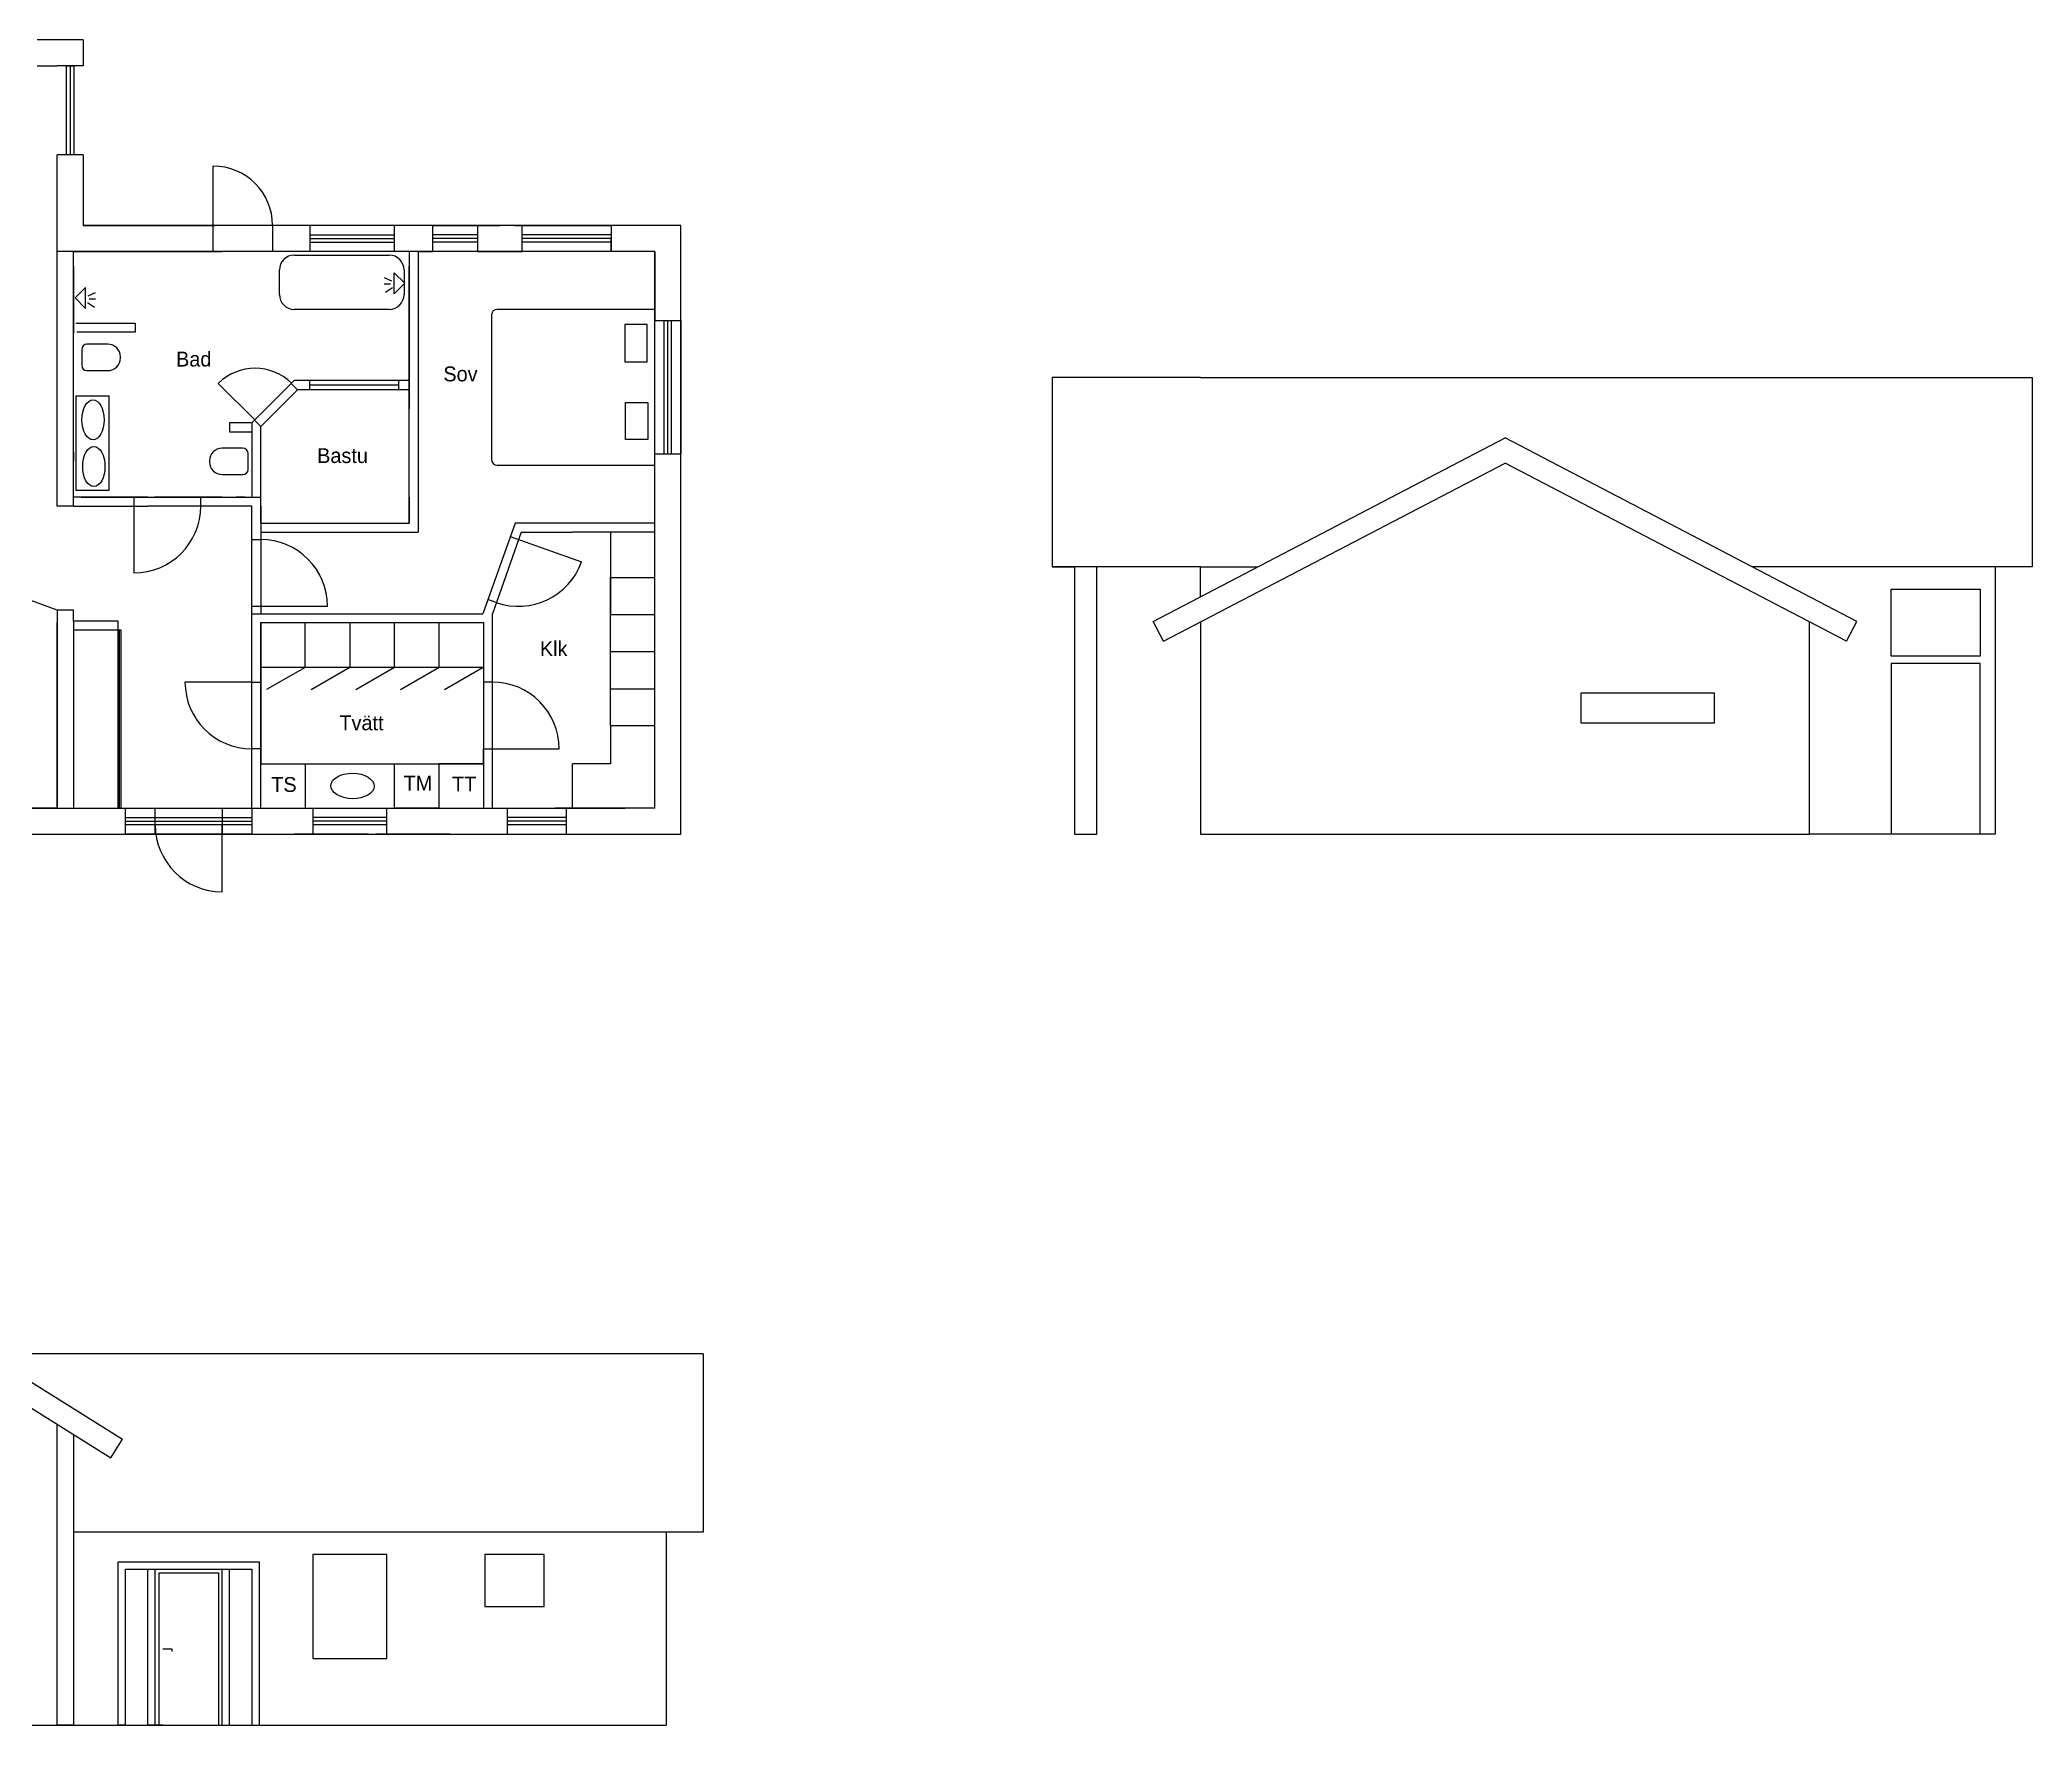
# Model space of a CAD drawing. Header units: millimetres. Extents: x -19900 to 40400, y -12000 to 32304.
# Drawn here: x 13565 to 40400, y -12000 to 10700 of the extents above; entities that cross this region are included whole.
import ezdxf

# ---------------------------------------------------------------- set-up
doc = ezdxf.new("R2010")
doc.units = ezdxf.units.MM
doc.layers.get('0').update_dxf_attribs({"lineweight": 25, "true_color": 0xffffff})
doc.layers.add('Innerväggar', color=178, linetype='Continuous', lineweight=25, true_color=0x000000)
doc.layers.add('Mått', color=178, linetype='Continuous', lineweight=25, true_color=0x000000)
doc.styles.add('textstyle12', font='Unicode')
doc.styles.add('textstyle13', font='Unicode')
doc.styles.add('textstyle14', font='Unicode')
doc.styles.add('textstyle20', font='Unicode')
doc.styles.add('textstyle21', font='Unicode')
doc.styles.add('textstyle25', font='Unicode')
doc.styles.add('textstyle26', font='Unicode')
doc.styles.add('textstyle29', font='Unicode')

msp = doc.modelspace()

# ---------------------------------------------------------------- linework, layer by layer
for p, q in [((14150, 10700), (13530, 10700)), ((14150, 10700), (13800, 10700)), ((14150, 10700), (14150, 10350)), ((13530, 10350), (13800, 10350)), ((14150, 10350), (13800, 10350)), ((13925, 9150), (13925, 10350)), ((13925, 10350), (14025, 10350)), ((13975, 10350), (13975, 9150)), ((14025, 10350), (14025, 9150)), ((13800, 7650), (13800, 9150)), ((14150, 9150), (13800, 9150)), ((14150, 9150), (14150, 8200)), ((15900, 8200), (15900, 9000)), ((22200, 8200), (14150, 8200)), ((14150, 8200), (15690, 8200)), ((15120, 8200), (15920, 8200)), ((15900, 7850), (15900, 8200)), ((18340, 8200), (16540, 8200)), ((16700, 8200), (16700, 7850)), ((17200, 8200), (17200, 7850)), ((17200, 8075), (18340, 8075)), ((18340, 7850), (18340, 8200)), ((18860, 7850), (18860, 8200)), ((18860, 8200), (19760, 8200)), ((19460, 8075), (18860, 8075)), ((19460, 8200), (19460, 7850)), ((19960, 8200), (20960, 8200)), ((20060, 7850), (20060, 8200)), ((20060, 8200), (21260, 8200)), ((21260, 8075), (20060, 8075)), ((21260, 8200), (21260, 7850)), ((22200, 0), (22200, 8200)), ((14020, 7850), (13800, 7850)), ((14020, 4420), (14020, 7850)), ((21850, 7850), (14020, 7850)), ((14020, 7850), (16020, 7850)), ((14020, 7850), (15120, 7850)), ((16992, 7800), (18272, 7800)), ((17200, 8025), (18340, 8025)), ((17200, 7975), (18340, 7975)), ((18540, 7850), (18340, 7850)), ((18540, 7850), (18540, 6650)), ((18660, 7850), (18660, 4540)), ((18660, 7850), (18860, 7850)), ((19460, 8025), (18860, 8025)), ((19460, 7975), (18860, 7975)), ((19460, 7850), (20060, 7850)), ((19760, 7850), (19960, 7850)), ((21260, 8025), (20060, 8025)), ((21260, 7975), (20060, 7975)), ((21260, 7850), (21260, 8025)), ((21850, 7850), (21650, 7850)), ((21850, 350), (21850, 7850)), ((21850, 7850), (21850, 7070)), ((13800, 4420), (13800, 7650)), ((14020, 7650), (14020, 6750)), ((16792, 7270), (16792, 7600)), ((18480, 7422), (18339, 7563)), ((18339, 7563), (18480, 7422)), ((18339, 7280), (18339, 7563)), ((18472, 7600), (18472, 7270)), ((18540, 4540), (18540, 7650)), ((18540, 7650), (18540, 5850)), ((14040, 7224), (14181, 7365)), ((14181, 7365), (14040, 7224)), ((14181, 7082), (14181, 7365)), ((14214, 7250), (14313, 7298)), ((18290, 7411), (18204, 7411)), ((18306, 7448), (18207, 7496)), ((18313, 7362), (18220, 7298)), ((18480, 7422), (18339, 7280)), ((14040, 7224), (14181, 7082)), ((14207, 7164), (14300, 7100)), ((14230, 7213), (14316, 7213)), ((18272, 7070), (16992, 7070)), ((21850, 7070), (21850, 6920)), ((14050, 6884), (14850, 6884)), ((14850, 6764), (14061, 6764)), ((14850, 6884), (14850, 6764)), ((21850, 6920), (22200, 6920)), ((21975, 5120), (21975, 6920)), ((22025, 5120), (22025, 6920)), ((22075, 5120), (22075, 6920)), ((22200, 6920), (22200, 5120)), ((14130, 6530), (14130, 6315)), ((14480, 6600), (14200, 6600)), ((14200, 6245), (14480, 6245)), ((14650, 6415), (14650, 6430)), ((16464, 5576), (15969, 6071)), ((16420, 5541), (16989, 6110)), ((16542, 5493), (17037, 5988)), ((17037, 5988), (16952, 6073)), ((18540, 6110), (16989, 6110)), ((17039, 5990), (18540, 5990)), ((17200, 5990), (17200, 6110)), ((17200, 6055), (18400, 6055)), ((18400, 5990), (18400, 6110)), ((18540, 5990), (18540, 6110)), ((18540, 5990), (18540, 6110)), ((18540, 5990), (18540, 6110)), ((18540, 4190), (18540, 5990)), ((29200, 6153), (27200, 6153)), ((27200, 6153), (27200, 3600)), ((29200, 6153), (40400, 6153)), ((40400, 6153), (40400, 3600)), ((14050, 5900), (14050, 4635)), ((14500, 5900), (14050, 5900)), ((14500, 4635), (14500, 5900)), ((18540, 5850), (18540, 5730)), ((16420, 5541), (16420, 4540)), ((16542, 5493), (16457, 5578)), ((16540, 4190), (16540, 5491)), ((14020, 5150), (14020, 5030)), ((16300, 5200), (16020, 5200)), ((16370, 4915), (16370, 5130)), ((22200, 5120), (21850, 5120)), ((28561, 2866), (33300, 5338)), ((38039, 2866), (33300, 5338)), ((15850, 5030), (15850, 5015)), ((16020, 4845), (16300, 4845)), ((28700, 2600), (33300, 5000)), ((37900, 2600), (33300, 5000)), ((14050, 4635), (14500, 4635)), ((21850, 3460), (21850, 4570)), ((14020, 4420), (13800, 4420)), ((14020, 4420), (14020, 4540)), ((14120, 4540), (14020, 4540)), ((14020, 4420), (14120, 4420)), ((15020, 4540), (14120, 4540)), ((14120, 4540), (16540, 4540)), ((14120, 4420), (15020, 4420)), ((14832, 4539), (14832, 4419)), ((14832, 4419), (14832, 3519)), ((16420, 4420), (15020, 4420)), ((16010, 4540), (15110, 4540)), ((16020, 4540), (15120, 4540)), ((15732, 4419), (15732, 4539)), ((16210, 4420), (16010, 4420)), ((16420, 4420), (16020, 4420)), ((16330, 4540), (16210, 4540)), ((16420, 4070), (16420, 4420)), ((16540, 4420), (16540, 4540)), ((16540, 4420), (16540, 3905)), ((18540, 4540), (18540, 4190)), ((18660, 4540), (18660, 4190)), ((16420, 4190), (16420, 4190)), ((16420, 3970), (16420, 4070)), ((16540, 4190), (18540, 4190)), ((16540, 4070), (18660, 4070)), ((18540, 4285), (18540, 4285)), ((18660, 4190), (18660, 4070)), ((21850, 4190), (19965, 4190)), ((20050, 4070), (20740, 4070)), ((21850, 4070), (20740, 4070)), ((21250, 4070), (21250, 2960)), ((21850, 4070), (21850, 4190)), ((21850, 2960), (21850, 4070)), ((16420, 3070), (16420, 3970)), ((16420, 3970), (16540, 3970)), ((16540, 3970), (16540, 2970)), ((19900, 4010), (20861, 3670)), ((29200, 3600), (27200, 3600)), ((27200, 3600), (27500, 3600)), ((27500, 3600), (27500, 0)), ((27800, 0), (27800, 3600)), ((29200, 3199), (29200, 3600)), ((29200, 3600), (29968, 3600)), ((39900, 3600), (36632, 3600)), ((39900, 3600), (39900, 0)), ((40400, 3600), (39900, 3600)), ((13800, 3020), (12672, 3430)), ((38500, 2400), (38500, 3300)), ((38500, 3300), (39700, 3300)), ((39700, 3300), (39700, 2400)), ((13800, 3020), (13800, 350)), ((14020, 3020), (13800, 3020)), ((14020, 2870), (14020, 3020)), ((16420, 2970), (16420, 3070)), ((16420, 3070), (16540, 3070)), ((16420, 350), (16420, 2970)), ((16420, 2970), (19533, 2970)), ((16540, 3070), (17440, 3070)), ((19713, 3122), (19600, 3162)), ((19660, 350), (19660, 2970)), ((21250, 2460), (21250, 2960)), ((21250, 2960), (21850, 2960)), ((13800, 350), (13800, 2850)), ((14620, 2870), (14020, 2870)), ((14020, 2870), (14020, 350)), ((14620, 2750), (14020, 2750)), ((14620, 2750), (14620, 2870)), ((14620, 350), (14620, 2750)), ((14660, 2750), (14620, 2750)), ((14640, 350), (14640, 2750)), ((14660, 350), (14660, 2750)), ((16540, 350), (16540, 2850)), ((16540, 2850), (19540, 2850)), ((16540, 2850), (16540, 2250)), ((17140, 2250), (17140, 2850)), ((17140, 2850), (17740, 2850)), ((17740, 2850), (17740, 2250)), ((18340, 2250), (18340, 2850)), ((18340, 2850), (18940, 2850)), ((18940, 2850), (18940, 2250)), ((19540, 2850), (19540, 350)), ((28700, 2600), (28561, 2866)), ((29200, 2861), (29200, 0)), ((37400, 0), (37400, 2861)), ((37900, 2600), (38039, 2866)), ((21250, 1460), (21250, 2460)), ((21250, 2460), (21850, 2460)), ((16540, 2250), (19540, 2250)), ((16540, 2250), (17140, 2250)), ((16540, 2250), (16540, 950)), ((16623, 1952), (17143, 2252)), ((17221, 1950), (17740, 2250)), ((17740, 2250), (18340, 2250)), ((17823, 1950), (18343, 2250)), ((18424, 1949), (18943, 2249)), ((19017, 1949), (19537, 2249)), ((39700, 2400), (38500, 2400)), ((39700, 2300), (38500, 2300)), ((38500, 2300), (38500, 0)), ((39700, 0), (39700, 2300)), ((16420, 2050), (15520, 2050)), ((16420, 1150), (16420, 2050)), ((16420, 2050), (16540, 2050)), ((19660, 2050), (19540, 2050)), ((19660, 1150), (19660, 2050)), ((21250, 1960), (21850, 1960)), ((36120, 1900), (34320, 1900)), ((34320, 1900), (34320, 1500)), ((36120, 1500), (36120, 1900)), ((21850, 1460), (21250, 1460)), ((21250, 1460), (21250, 950)), ((21850, 350), (21850, 1460)), ((34320, 1500), (36120, 1500)), ((16540, 1150), (16420, 1150)), ((16540, 950), (16540, 1150)), ((19540, 950), (19540, 1150)), ((19540, 1150), (19660, 1150)), ((19660, 1150), (20560, 1150)), ((16540, 350), (16540, 950)), ((16540, 950), (19540, 950)), ((16540, 950), (17140, 950)), ((17140, 950), (17140, 350)), ((18340, 350), (18340, 950)), ((19540, 950), (18940, 950)), ((18940, 950), (18940, 350)), ((20740, 350), (20740, 950)), ((21250, 950), (20740, 950)), ((150, 350), (21450, 350)), ((13800, 350), (12800, 350)), ((13800, 350), (14020, 350)), ((14020, 350), (14620, 350)), ((14020, 350), (16420, 350)), ((14620, 350), (14640, 350)), ((14640, 350), (14660, 350)), ((14720, 0), (14720, 350)), ((15120, 0), (15120, 350)), ((15120, 350), (16020, 350)), ((16020, 350), (16020, 0)), ((16420, 350), (16420, 0)), ((16420, 350), (16540, 350)), ((16540, 350), (18040, 350)), ((16540, 350), (17240, 350)), ((17240, 350), (17240, 0)), ((18090, 350), (19090, 350)), ((18240, 0), (18240, 350)), ((18940, 350), (18340, 350)), ((19540, 350), (19660, 350)), ((19660, 350), (19760, 350)), ((19860, 350), (19860, 0)), ((20540, 350), (20500, 350)), ((21850, 350), (20540, 350)), ((20660, 0), (20660, 350)), ((-200, 0), (22200, 0)), ((14720, 175), (14720, 225)), ((14720, 225), (16420, 225)), ((14720, 175), (15120, 175)), ((16420, 125), (14720, 125)), ((16420, 0), (14720, 0)), ((14720, 0), (15120, 0)), ((15120, 175), (16020, 175)), ((16020, 175), (16420, 175)), ((16020, -775), (16020, 125)), ((16420, 225), (16420, 125)), ((17990, 0), (16990, 0)), ((18240, 225), (17240, 225)), ((18240, 175), (17240, 175)), ((18240, 125), (17240, 125)), ((17240, 0), (18240, 0)), ((19090, 0), (18090, 0)), ((19760, 0), (20660, 0)), ((20660, 225), (19860, 225)), ((20660, 175), (19860, 175)), ((20660, 125), (19860, 125)), ((27500, 0), (27800, 0)), ((29200, 0), (37400, 0)), ((39900, 0), (37400, 0)), ((39900, 0), (39700, 0)), ((11000, -5846), (14679, -8146)), ((11000, -6200), (14520, -8400)), ((22500, -7000), (12846, -7000)), ((22500, -7000), (22500, -9400)), ((13800, -12000), (13800, -7950)), ((14020, -8088), (14020, -12000)), ((14520, -8400), (14679, -8146)), ((22000, -9400), (14020, -9400)), ((22000, -9400), (22000, -12000)), ((22500, -9400), (22000, -9400)), ((14620, -9900), (14620, -9800)), ((14620, -9800), (16520, -9800)), ((14620, -12000), (14620, -9900)), ((14720, -12000), (14720, -9900)), ((14720, -9900), (16420, -9900)), ((15020, -12000), (15020, -9900)), ((15120, -12000), (15120, -9900)), ((16020, -12000), (16020, -9900)), ((16120, -12000), (16120, -9900)), ((16420, -9900), (16420, -12000)), ((16520, -9800), (16520, -12000)), ((18240, -9700), (17240, -9700)), ((17240, -9700), (17240, -11100)), ((18240, -11100), (18240, -9700)), ((19560, -9700), (19560, -10400)), ((20360, -9700), (19560, -9700)), ((20360, -10400), (20360, -9700)), ((15170, -12000), (15170, -9950)), ((15170, -9950), (15970, -9950)), ((15970, -9950), (15970, -12000)), ((19560, -10400), (20360, -10400)), ((15221, -10971), (15341, -10971)), ((15341, -10971), (15344, -11006)), ((13800, -12000), (13800, -11100)), ((17240, -11100), (18240, -11100)), ((0, -12000), (22000, -12000)), ((14020, -12000), (13800, -12000)), ((14020, -12000), (14720, -12000)), ((14020, -12000), (17240, -12000)), ((14720, -12000), (14620, -12000)), ((14720, -12000), (15120, -12000)), ((15120, -12000), (15020, -12000)), ((15120, -12000), (16020, -12000)), ((15120, -12000), (15220, -12000)), ((15220, -12000), (15120, -12000)), ((15120, -12000), (15170, -12000)), ((16020, -12000), (16120, -12000))]:
    msp.add_line(p, q)
for centre, radius, start, end in [((15900, 8200), 800, 0, 90), ((16992, 7600), 200, 90, 180), ((18272, 7600), 200, 0, 90), ((16992, 7270), 200, 180, 270), ((18272, 7270), 200, 270, 0), ((14200, 6530), 70, 90, 180), ((14480, 6430), 170, 0, 90), ((14200, 6315), 70, 180, 270), ((14480, 6415), 170, 270, 0), ((16464, 5576), 700, 45, 135), ((16020, 5030), 170, 90, 180), ((16300, 5130), 70, 0, 90), ((16020, 5015), 170, 180, 270), ((16300, 4915), 70, 270, 0), ((14832, 4419), 900, 270, 0), ((16540, 3070), 900, 0, 90), ((20013, 3970), 900, 250.5, 340.5), ((16420, 2050), 900, 180, 270), ((19660, 1150), 900, 0, 90), ((16020, 125), 900, 180, 270)]:
    msp.add_arc(centre, radius, start, end)
for centre, major_axis, ratio in [((14281, 5582), (0, 270), 0.555556), ((14292, 4953), (0, 270), 0.555556), ((17777, 651), (-292, 4), 0.588989)]:
    msp.add_ellipse(centre, major_axis=major_axis, ratio=ratio)
at = {"layer": 'Innerväggar'}
for p, q in [((19650, 6995), (19650, 5045)), ((21850, 7070), (19725, 7070)), ((21746, 6865), (21446, 6865)), ((21446, 6865), (21446, 6365)), ((21746, 6365), (21746, 6865)), ((21446, 6365), (21746, 6365)), ((21453, 5317), (21453, 5817)), ((21453, 5817), (21753, 5817)), ((21753, 5817), (21753, 5317)), ((21753, 5317), (21453, 5317)), ((19725, 4970), (21850, 4970))]:
    msp.add_line(p, q, dxfattribs=at)
for centre, start, end in [((19725, 6995), 90, 180), ((19725, 5045), 180, 270)]:
    msp.add_arc(centre, 75, start, end, dxfattribs=at)
at = {"layer": 'Mått'}
for p, q in [((16420, 5541), (16120, 5541)), ((16120, 5541), (16120, 5421)), ((16120, 5421), (16420, 5421)), ((19965, 4190), (19533, 2970)), ((20050, 4070), (19660, 2970)), ((21250, 2960), (21250, 3460)), ((21250, 3460), (21850, 3460))]:
    msp.add_line(p, q, dxfattribs=at)

# ---------------------------------------------------------------- texts
at = {"char_height": 100, "attachment_point": 1}
for s, insert, style in [('\\H200;Bastu', (17300, 5200), 'textstyle20'), ('\\H200;TS', (16682, 770), 'textstyle12'), ('\\H200;TM', (18464, 788), 'textstyle13'), ('\\H200;TT', (19117, 776), 'textstyle14')]:
    msp.add_mtext(s, dxfattribs=dict(at, insert=insert, style=style))
at = {"layer": 'Mått', "char_height": 100, "attachment_point": 1}
for s, insert, style in [('\\H200;Bad', (15400, 6500), 'textstyle29'), ('\\H200;Sov', (19000, 6300), 'textstyle21'), ('\\H200;Klk', (20300, 2600), 'textstyle25'), ('\\H200;Tvätt', (17600, 1600), 'textstyle26')]:
    msp.add_mtext(s, dxfattribs=dict(at, insert=insert, style=style))

doc.saveas('drawing.dxf')
